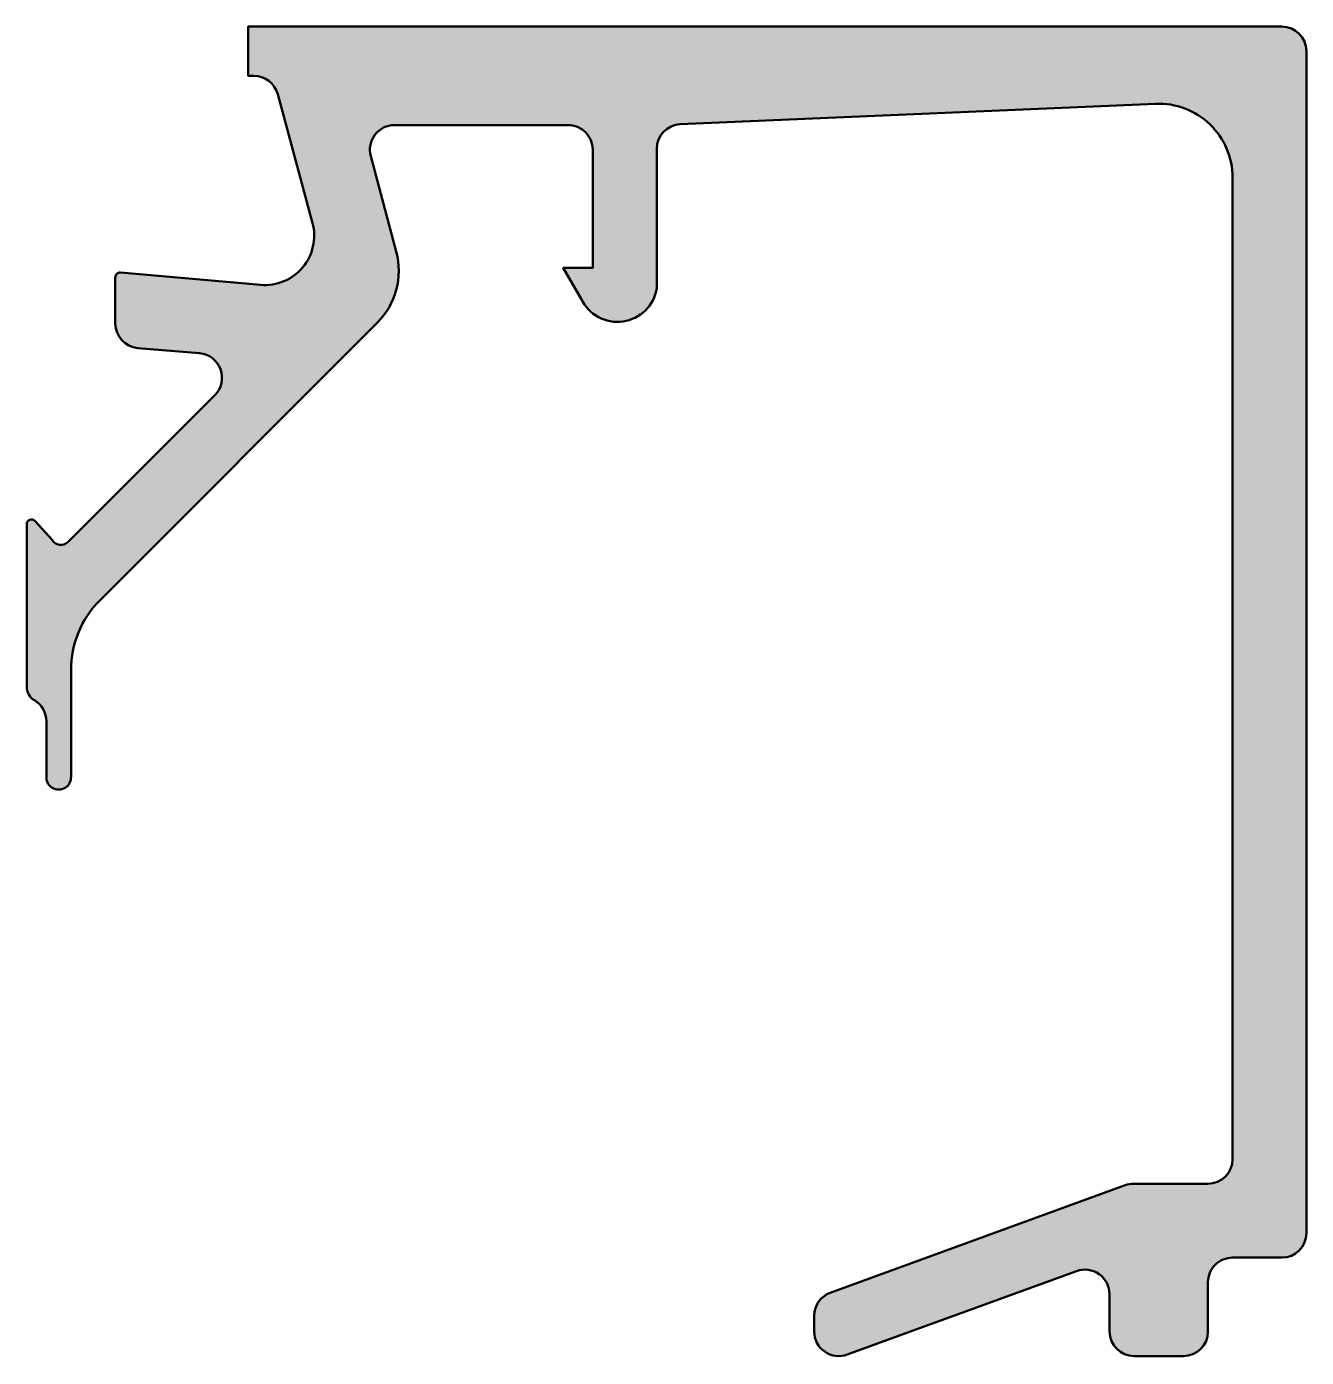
# Model space of a CAD drawing. Extents: x -4 to 22, y -27 to 0.
import ezdxf

# ---------------------------------------------------------------- set-up
doc = ezdxf.new("R2010")
doc.units = 0
doc.layers.add('0S-Alu contour', color=7, linetype='Continuous', lineweight=50)
doc.layers.add('0S-Alu hatch', color=252, linetype='Continuous', lineweight=25)

# ---------------------------------------------------------------- blocks, each defined once
blk = doc.blocks.new('184060__FC7615A1_10E3_429C_AA35_F5DD0BC0C18C_')
at = {"layer": '0S-Alu hatch'}
h = blk.add_hatch(color=256, dxfattribs=at)
edge = h.paths.add_edge_path()
edge.add_ellipse((21.49995339654553, -0.5000008270834196), major_axis=(-0.500000827090898, 0), ratio=1, start_angle=180.00021772065, end_angle=269.99968665724316, ccw=False)
edge.add_line((21.99995422363281, -0.4999989271163944), (21.99995422363281, -24.49995040893555))
edge.add_ellipse((21.49994837308035, -24.49994265103445), major_axis=(-0.5000058506126464, 0), ratio=1, start_angle=90.00088897957988, end_angle=179.9991110207209, ccw=False)
edge.add_line((21.49995613098145, -24.99994850158691), (20.49995803833008, -24.99994850158691))
edge.add_arc((20.49995607530242, -25.49994653855541), 0.4999980369723455, 89.99977505271642, 179.999993610943)
edge.add_line((19.99995803833007, -25.49994659423828), (19.99995803833008, -26.49994468688965))
edge.add_ellipse((19.4999470088444, -26.49993365744969), major_axis=(-0.5000110296073192, 0), ratio=1, start_angle=90.00148241931117, end_angle=179.9987361467856, ccw=False)
edge.add_line((19.49995994567871, -26.99994468688965), (18.49996185302734, -26.99994468688965))
edge.add_ellipse((18.49997447661579, -26.4999320633012), major_axis=(-0.5000126237477975, 0), ratio=1, start_angle=0.001446520346178204, end_angle=89.99855347984033, ccw=False)
edge.add_line((17.99996185302734, -26.49994468688965), (17.99996185302734, -25.74394607543945))
edge.add_arc((17.49954526437559, -25.74432373274221), 0.5004167311580341, 0.0432403040454425, 109.9380109576519)
edge.add_line((17.32890151878853, -25.27390092620014), (12.67105552782096, -26.97026952971544))
edge.add_ellipse((12.5002827482314, -26.50000966700357), major_axis=(-0.5003075861173139, 0), ratio=1, start_angle=0.023575704575819145, end_angle=109.95826566028171, ccw=False)
edge.add_line((11.99997520446777, -26.50021553039551), (11.99997520446777, -26.18121719360352))
edge.add_ellipse((12.49933250896814, -26.1809589567094), major_axis=(-0.4993573712724888, 0), ratio=1, start_angle=-69.88620934077119, end_angle=0.029629851612128277, ccw=False)
edge.add_line((12.32761064106559, -25.71205663817362), (18.31776328820694, -23.53060336532568))
edge.add_ellipse((18.49190308874882, -24.00993925845305), major_axis=(-0.5099878121808156, 0), ratio=1, start_angle=270.1058328282422, end_angle=289.9657739040524, ccw=False)
edge.add_line((18.49096107482914, -23.49995231628418), (19.99995803833008, -23.49995231628418))
edge.add_arc((19.99994764463289, -22.999941922587), 0.5000103938052078, 270.0011910052068, 359.9988089946378)
edge.add_line((20.49995803833008, -22.99995231628419), (20.49995803833008, -3.064993143081665))
edge.add_arc((19.00022149158673, -3.065355810627263), 1.499736590593626, 0.0138553130243098, 92.45576171982866)
edge.add_line((18.93596076965332, -1.566996574401855), (9.278481719515174, -1.980517064302942))
edge.add_arc((9.29863253072564, -2.478760258613715), 0.4986505147590277, 92.31599260293885, 180.0268997348217)
edge.add_line((8.799982070922852, -2.47899436950684), (8.799982070922852, -5.312190532684327))
edge.add_ellipse((8.000904075596829, -5.188211001461506), major_axis=(-0.8086387121431216, 0), ratio=1, start_angle=25.09691445551988, end_angle=171.1806938120735, ccw=False)
edge.add_line((7.26860761642456, -5.531195640563965), (6.899986267089844, -4.899989604949951))
edge.add_line((6.899986267089844, -4.899989604949951), (7.499986171722414, -4.899989128112792))
edge.add_line((7.499986171722414, -4.899989128112792), (7.499984264373779, -2.499994516372679))
edge.add_arc((6.999987670774554, -2.499992302069698), 0.4999965936041276, 359.9997462568061, 450.0000078542353)
edge.add_line((6.999987602233888, -1.999995708465575), (3.472488403320313, -2))
edge.add_arc((3.472513363562777, -2.500016988129639), 0.5000169887526325, 90.00286013591855, 194.9993049646134)
edge.add_line((2.989532470703126, -2.629425048828131), (3.5091552734375, -4.568679809570313))
edge.add_ellipse((2.060265092422588, -4.956903243554986), major_axis=(-1.500000063778756, 0), ratio=1, start_angle=134.9992078296319, end_angle=194.9997963382539, ccw=False)
edge.add_line((3.120910644531249, -6.017578124999998), (-2.514219665888719, -11.65270843541996))
edge.add_arc((-1.100006103515628, -13.06692199779306), 1.999999999999998, 134.9999999999999, 180)
edge.add_line((-3.100006103515625, -13.06692199779306), (-3.100006103515625, -15.23031616210937))
edge.add_ellipse((-3.349998474121093, -15.24584898042172), major_axis=(-0.2504744573916998, 0), ratio=1, start_angle=-3.5553978342948085, end_angle=183.5553978342943, ccw=False)
edge.add_line((-3.599990844726562, -15.23031616210937), (-3.599990590561772, -14.11096629329234))
edge.add_arc((-4.099990590561819, -14.11096617975998), 0.5000000000000604, 359.9999869957072, 419.2461515198553)
edge.add_ellipse((-3.681343034115717, -13.40739045698756), major_axis=(-0.3187090900881263, 0), ratio=1, start_angle=-1.0362535740950989, end_angle=59.24615151986632, ccw=False)
edge.add_line((-4, -13.40162658691406), (-4, -10.1070759630001))
edge.add_ellipse((-3.901743887037023, -10.1070759630001), major_axis=(-0.0982561129629764, 0), ratio=1, start_angle=222.1440459660103, end_angle=360, ccw=False)
edge.add_line((-3.82889088660182, -10.04114642438363), (-3.4812924861908, -10.42524719238281))
edge.add_arc((-3.308067038868779, -10.32519857532532), 0.2000419490382717, 210.0091425817347, 314.9897873195369)
edge.add_line((-3.166641235351562, -10.4666748046875), (-0.17847377061844, -7.484163284301756))
edge.add_arc((-0.5320211618931977, -7.13061531940828), 0.4999919212922396, 314.9999535198028, 445.0013822349445)
edge.add_line((-0.4884560108184802, -6.632524967193603), (-1.743575930595397, -6.529022216796875))
edge.add_ellipse((-1.700000365970287, -6.030928096721822), major_axis=(-0.4999965822740569, 0), ratio=1, start_angle=0.0001683038858004693, end_angle=85.00023108090062, ccw=False)
edge.add_line((-2.199996948242187, -6.030929565429689), (-2.199996948242187, -5.092412632631952))
edge.add_ellipse((-2.099996948242186, -5.092412632631952), major_axis=(-0.100000000000001, 0), ratio=1, start_angle=264.94662429487624, end_angle=360, ccw=False)
edge.add_line((-2.091188574078226, -4.992801325319038), (0.7532257437706016, -5.244325637817381))
edge.add_arc((0.8403832473466643, -4.248128392051542), 1.000002691446905, 264.9999122183182, 375.0001729510551)
edge.add_line((1.806310892105102, -3.9893057346344), (1.09930419921875, -1.37060546875))
edge.add_arc((0.6162825218697111, -1.50007134431164), 0.500071348633394, 15.00449404449302, 89.99246728355574)
edge.add_line((0.6163482666015625, -1), (0.5000152587890625, -1))
edge.add_line((0.5000152587890625, -1), (0.5000152587890625, 0))
edge.add_line((0.5000152587890625, 0), (21.49995613098145, 1.3e-15))
at = {"layer": '0S-Alu contour', "color": 7}
for points in [[(0.6163482666015625, -1), (0.5000152587890625, -1), (0.5000152587890625, 0), (21.49995613098145, 1.3e-15)], [(21.99995422363281, -0.4999989271163944), (21.99995422363281, -24.49995040893555)], [(1.806310892105102, -3.9893057346344), (1.09930419921875, -1.37060546875)], [(18.93596076965332, -1.566996574401855), (9.278481719515174, -1.980517064302942)], [(6.999987602233888, -1.999995708465575), (3.472488403320313, -2)], [(2.989532470703126, -2.629425048828131), (3.5091552734375, -4.568679809570313)], [(7.26860761642456, -5.531195640563965), (6.899986267089844, -4.899989604949951), (7.499986171722414, -4.899989128112792), (7.499984264373779, -2.499994516372679)], [(8.799982070922852, -2.47899436950684), (8.799982070922852, -5.312190532684327)], [(20.49995803833008, -22.99995231628419), (20.49995803833008, -3.064993143081665)], [(-2.199996948242187, -6.030929565429689), (-2.199996948242187, -5.092412632631952)], [(-2.091188574078226, -4.992801325319038), (0.7532257437706016, -5.244325637817381)], [(3.120910644531249, -6.017578124999998), (-2.514219665888719, -11.65270843541996)], [(-0.4884560108184802, -6.632524967193603), (-1.743575930595397, -6.529022216796875)], [(-3.166641235351562, -10.4666748046875), (-0.17847377061844, -7.484163284301756)], [(-4, -13.40162658691406), (-4, -10.1070759630001)], [(-3.82889088660182, -10.04114642438363), (-3.4812924861908, -10.42524719238281)], [(-3.100006103515625, -13.06692199779306), (-3.100006103515625, -15.23031616210937)], [(-3.599990844726562, -15.23031616210937), (-3.599990590561772, -14.11096629329234)], [(18.49096107482914, -23.49995231628418), (19.99995803833008, -23.49995231628418)], [(12.32761064106559, -25.71205663817362), (18.31776328820694, -23.53060336532568)], [(21.49995613098145, -24.99994850158691), (20.49995803833008, -24.99994850158691)], [(17.32890151878853, -25.27390092620014), (12.67105552782096, -26.97026952971544)], [(19.99995803833007, -25.49994659423828), (19.99995803833008, -26.49994468688965)], [(17.99996185302734, -26.49994468688965), (17.99996185302734, -25.74394607543945)], [(11.99997520446777, -26.50021553039551), (11.99997520446777, -26.18121719360352)], [(19.49995994567871, -26.99994468688965), (18.49996185302734, -26.99994468688965)]]:
    blk.add_lwpolyline(points, dxfattribs=at)
at = {"layer": '0S-Alu contour', "color": 7, "extrusion": (0, 0, -1)}
for centre, radius, start, end in [((-21.49995339654553, -0.5000008270834196), 0.500000827090898, 90.00031334275685, 179.99978227935), ((-2.060265092422588, -4.956903243554986), 1.500000063778756, 165.0002036617461, 225.0007921703681), ((2.099996948242186, -5.092412632631952), 0.100000000000001, 0, 95.05337570512376), ((-8.000904075596829, -5.188211001461506), 0.8086387121431216, 188.8193061879267, 334.9030855444801), ((1.700000365970287, -6.030928096721822), 0.4999965822740569, 274.9997689190994, 359.9998316961142), ((3.901743887037023, -10.1070759630001), 0.0982561129629764, 0, 137.8559540339897), ((3.681343034115717, -13.40739045698756), 0.3187090900881263, 300.7538484801337, 1.036253574095124), ((3.349998474121093, -15.24584898042172), 0.2504744573916998, 176.4446021657057, 3.555397834294713), ((-18.49190308874882, -24.00993925845305), 0.5099878121808156, 70.03422609594757, 89.89416717175774), ((-21.49994837308035, -24.49994265103445), 0.5000058506126464, 180.0008889792792, 269.9991110204201), ((-12.49933250896814, -26.1809589567094), 0.4993573712724888, 359.9703701483879, 69.88620934077117), ((-12.5002827482314, -26.50000966700357), 0.5003075861173139, 250.0417343397183, 359.9764242954242), ((-18.49997447661579, -26.4999320633012), 0.5000126237477975, 270.0014465201597, 359.9985534796538), ((-19.4999470088444, -26.49993365744969), 0.5000110296073192, 180.0012638532144, 269.9985175806888)]:
    blk.add_arc(centre, radius, start, end, dxfattribs=at)
at = {"layer": '0S-Alu contour', "color": 7}
for centre, radius, start, end in [((0.6162825218697111, -1.50007134431164), 0.500071348633394, 15.00449404449302, 89.99246728355574), ((19.00022149158673, -3.065355810627263), 1.499736590593626, 0.0138553130243098, 92.45576171982866), ((3.472513363562777, -2.500016988129639), 0.5000169887526325, 90.00286013591855, 194.9993049646134), ((6.999987670774554, -2.499992302069698), 0.4999965936041276, 359.9997462568061, 90.00000785423534), ((9.29863253072564, -2.478760258613715), 0.4986505147590277, 92.31599260293885, 180.0268997348217), ((0.8403832473466643, -4.248128392051542), 1.000002691446905, 264.9999122183182, 15.00017295105505), ((-0.5320211618931977, -7.13061531940828), 0.4999919212922396, 314.9999535198028, 85.00138223494463), ((-3.308067038868779, -10.32519857532532), 0.2000419490382717, 210.0091425817347, 314.9897873195369), ((-1.100006103515628, -13.06692199779306), 1.999999999999998, 134.9999999999999, 180), ((-4.099990590561819, -14.11096617975998), 0.5000000000000604, 359.9999869957072, 59.24615151985541), ((19.99994764463289, -22.999941922587), 0.5000103938052078, 270.0011910052068, 359.9988089946378), ((20.49995607530242, -25.49994653855541), 0.4999980369723455, 89.99977505271642, 179.999993610943), ((17.49954526437559, -25.74432373274221), 0.5004167311580341, 0.0432403040454425, 109.9380109576519)]:
    blk.add_arc(centre, radius, start, end, dxfattribs=at)
blk = doc.blocks.new('184060__ED920918_69B2_4951_AB5B_6BF0AD86CF7B_')
at = {"layer": '0S-Alu contour', "color": 7}
blk.add_blockref('184060__FC7615A1_10E3_429C_AA35_F5DD0BC0C18C_', (0, 0), dxfattribs=at)

msp = doc.modelspace()

# ---------------------------------------------------------------- block references
at = {"layer": '0S-Alu contour', "color": 7}
msp.add_blockref('184060__ED920918_69B2_4951_AB5B_6BF0AD86CF7B_', (0, 0), dxfattribs=at)

doc.saveas('drawing.dxf')
